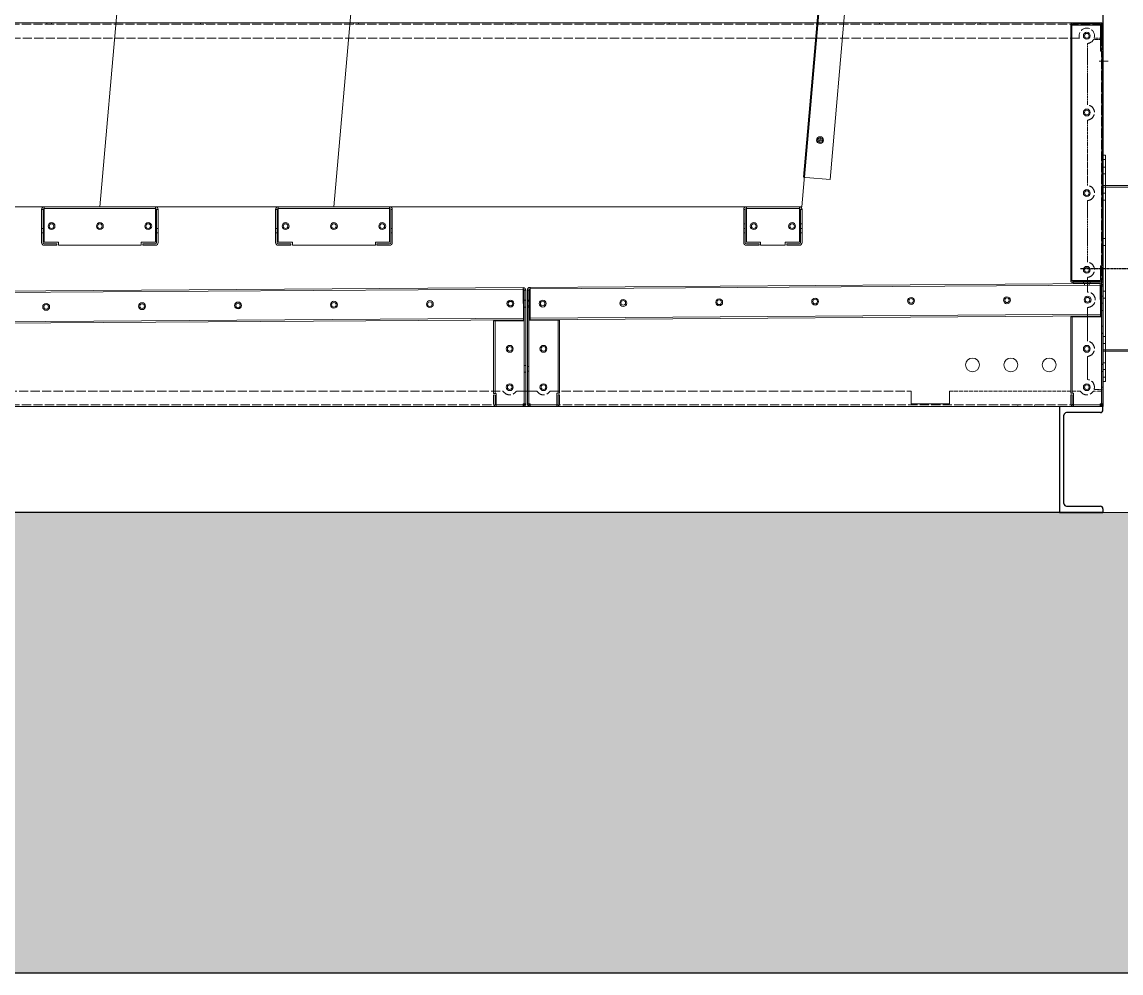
# Model space of a CAD drawing. Header units: millimetres. Extents: x 3026 to 35289, y 2869 to 25683.
# Drawn here: x 18463 to 19895, y 10092 to 11332 of the extents above; entities that cross this region are included whole.
import ezdxf

# ---------------------------------------------------------------- set-up
doc = ezdxf.new("R2010")
doc.units = ezdxf.units.MM
for name, pattern in [('CENTER', [2, 1.25, -0.25, 0.25, -0.25]), ('DASHDOT', [18.5, 12, -3, 0.5, -3]), ('DASHED', [15, 12, -3])]:
    doc.linetypes.add(name, pattern=pattern)
doc.layers.add('center', color=1, linetype='CENTER')
doc.layers.add('냉각탑_찬넬방진', color=1, linetype='Continuous')

# ---------------------------------------------------------------- blocks, each defined once
blk = doc.blocks.new('A$C4226346C')
at = {"color": 7, "lineweight": 15}
for p, q in [((23.3, 330), (23.3, 165)), ((45.3, 330), (23.3, 330)), ((45.3, 330), (45.3, 165)), ((23.3, 321.5), (45.3, 321.5)), ((23.3, 302.1), (45.3, 302.1)), ((23.3, 302.1), (45.3, 302.1)), ((217.1, 312.7), (217.1, 165)), ((220.3, 312.7), (217.1, 312.7)), ((220.3, 312.7), (217.1, 312.7)), ((220.3, 307), (217.1, 307)), ((220.3, 312.7), (220.3, 165)), ((23.3, 298.5), (45.3, 298.5)), ((217.1, 297), (220.3, 297)), ((217.1, 297), (220.3, 297)), ((217.1, 288), (220.3, 288)), ((217.1, 288), (220.3, 288)), ((23.3, 279.1), (45.3, 279.1)), ((23.3, 279.1), (45.3, 279.1)), ((45.3, 274), (23.3, 274)), ((28.3, 273), (28.3, 165)), ((45.3, 273), (28.3, 273)), ((217.1, 273), (45.3, 273)), ((220.3, 273), (217.1, 273)), ((220.3, 273), (217.1, 273)), ((220.3, 165), (220.3, 273)), ((220.3, 271), (28.3, 271)), ((217.1, 262.8), (220.3, 262.8)), ((217.1, 262.8), (220.3, 262.8)), ((23.3, 249), (45.3, 249)), ((23.3, 249), (45.3, 249)), ((217.1, 253.8), (220.3, 253.8)), ((217.1, 253.8), (220.3, 253.8)), ((23.3, 226), (45.3, 226)), ((23.3, 226), (45.3, 226)), ((217.1, 203.7), (220.3, 203.7)), ((217.1, 203.7), (220.3, 203.7)), ((217.1, 194.7), (220.3, 194.7)), ((217.1, 194.7), (220.3, 194.7)), ((23.3, 176.5), (45.3, 176.5)), ((23.3, 176.5), (45.3, 176.5)), ((23.3, 165), (23.3, 0)), ((28.3, 165), (28.3, 57)), ((28.3, 165), (28.3, 59)), ((45.3, 165), (45.3, 0)), ((217.1, 17.3), (217.1, 165)), ((220.3, 17.3), (220.3, 165)), ((220.3, 57), (220.3, 165)), ((220.3, 59), (220.3, 165)), ((23.3, 153.5), (45.3, 153.5)), ((23.3, 153.5), (45.3, 153.5)), ((217.1, 135.3), (220.3, 135.3)), ((217.1, 135.3), (220.3, 135.3)), ((217.1, 126.3), (220.3, 126.3)), ((217.1, 126.3), (220.3, 126.3)), ((23.3, 104), (45.3, 104)), ((23.3, 104), (45.3, 104)), ((23.3, 81), (45.3, 81)), ((23.3, 81), (45.3, 81)), ((217.1, 76.2), (220.3, 76.2)), ((217.1, 76.2), (220.3, 76.2)), ((220.3, 59), (28.3, 59)), ((217.1, 67.2), (220.3, 67.2)), ((217.1, 67.2), (220.3, 67.2)), ((45.3, 56), (23.3, 56)), ((23.3, 50.9), (45.3, 50.9)), ((23.3, 50.9), (45.3, 50.9)), ((45.3, 57), (28.3, 57)), ((217.1, 57), (45.3, 57)), ((220.3, 57), (217.1, 57)), ((220.3, 57), (217.1, 57)), ((23.3, 31.5), (45.3, 31.5)), ((217.1, 42), (220.3, 42)), ((217.1, 42), (220.3, 42)), ((217.1, 33), (220.3, 33)), ((217.1, 33), (220.3, 33)), ((23.3, 27.9), (45.3, 27.9)), ((23.3, 27.9), (45.3, 27.9)), ((220.3, 23), (217.1, 23)), ((220.3, 17.3), (217.1, 17.3)), ((220.3, 17.3), (217.1, 17.3)), ((23.3, 8.5), (45.3, 8.5)), ((45.3, 0), (23.3, 0))]:
    blk.add_line(p, q, dxfattribs=at)
at = {"layer": 'center'}
blk.add_line((249.8, 165), (0, 165), dxfattribs=at)
blk = doc.blocks.new('A$C079E55C6')
at = {"color": 7, "lineweight": 15}
for p, q in [((0, 3.1), (0, 335.9)), ((0, 335.9), (1.6, 335.9)), ((3.1, 335.9), (0, 335.9)), ((1.6, 3.1), (1.6, 335.9)), ((1.6, 335.9), (2, 335.9)), ((2, 335.9), (3.1, 335.9)), ((3.1, 339), (3.1, 337.4)), ((3.1, 339), (38.9, 339)), ((3.1, 339), (3.1, 337.4)), ((3.1, 337.4), (38.9, 337.4)), ((38.9, 335.9), (3.1, 335.9)), ((38.9, 335.9), (3.1, 335.9)), ((18, 337.4), (18, 339)), ((18, 337.4), (18, 339)), ((18, 337.4), (18, 339)), ((18, 337.4), (18, 339)), ((18, 337.4), (18, 339)), ((18, 337.4), (18, 339)), ((18, 337.4), (18, 339)), ((18, 337.4), (18, 339)), ((18, 337.4), (18, 339)), ((18, 337.4), (18, 339)), ((18, 337.4), (18, 339)), ((24, 337.4), (24, 339)), ((24, 337.4), (24, 339)), ((24, 337.4), (24, 339)), ((24, 337.4), (24, 339)), ((24, 337.4), (24, 339)), ((24, 337.4), (24, 339)), ((24, 337.4), (24, 339)), ((24, 337.4), (24, 339)), ((24, 337.4), (24, 339)), ((24, 337.4), (24, 339)), ((24, 337.4), (24, 339)), ((38.9, 335.9), (38.9, 302)), ((38.9, 335.9), (38.9, 302)), ((40.4, 335.9), (40.4, 304)), ((42, 304), (42, 335.9)), ((42, 321), (40.4, 321)), ((42, 321), (40.4, 321)), ((42, 321), (40.4, 321)), ((42, 321), (40.4, 321)), ((42, 321), (40.4, 321)), ((42, 321), (40.4, 321)), ((42, 321), (40.4, 321)), ((42, 321), (40.4, 321)), ((42, 321), (40.4, 321)), ((42, 321), (40.4, 321)), ((42, 321), (40.4, 321)), ((42, 321), (40.4, 321)), ((42, 321), (40.4, 321)), ((42, 321), (40.4, 321)), ((42, 321), (40.4, 321)), ((42, 321), (40.4, 321)), ((38.9, 302), (42, 302)), ((40, 302), (38.9, 302)), ((40.4, 302), (40, 302)), ((42, 315), (40.4, 315)), ((42, 315), (40.4, 315)), ((42, 315), (40.4, 315)), ((42, 315), (40.4, 315)), ((42, 315), (40.4, 315)), ((42, 315), (40.4, 315)), ((42, 315), (40.4, 315)), ((42, 315), (40.4, 315)), ((42, 315), (40.4, 315)), ((42, 315), (40.4, 315)), ((42, 315), (40.4, 315)), ((42, 315), (40.4, 315)), ((42, 315), (40.4, 315)), ((42, 315), (40.4, 315)), ((42, 315), (40.4, 315)), ((42, 315), (40.4, 315)), ((42, 304), (40.4, 304)), ((40.4, 22), (40.4, 302)), ((40.4, 302), (40.4, 22)), ((42, 302), (40.4, 302)), ((42, 22), (42, 302)), ((42, 302), (42, 22)), ((38.9, 3.1), (38.9, 22)), ((40, 22), (38.9, 22)), ((38.9, 3.1), (38.9, 22)), ((38.9, 22), (42, 22)), ((40.4, 22), (40, 22)), ((42, 22), (40.4, 22)), ((40.4, 3.1), (40.4, 20)), ((42, 20), (40.4, 20)), ((42, 3.1), (42, 20)), ((0, 3.1), (3.1, 3.1)), ((0, 3.1), (1.6, 3.1)), ((1.6, 3.1), (2, 3.1)), ((2, 3.1), (3.1, 3.1)), ((38.9, 3.1), (3.1, 3.1)), ((3.1, 3.1), (38.9, 3.1)), ((3.1, 0), (3.1, 1.6)), ((3.1, 1.6), (38.9, 1.6)), ((3.1, 0), (3.1, 1.6)), ((38.9, 0), (3.1, 0)), ((16.5, 1.6), (16.5, 0)), ((16.5, 1.6), (16.5, 0)), ((16.5, 1.6), (16.5, 0)), ((16.5, 1.6), (16.5, 0)), ((16.5, 1.6), (16.5, 0)), ((16.5, 1.6), (16.5, 0)), ((16.5, 1.6), (16.5, 0)), ((16.5, 1.6), (16.5, 0)), ((16.5, 1.6), (16.5, 0)), ((16.5, 1.6), (16.5, 0)), ((16.5, 1.6), (16.5, 0)), ((16.5, 1.6), (16.5, 0)), ((16.5, 1.6), (16.5, 0)), ((16.5, 1.6), (16.5, 0)), ((16.5, 1.6), (16.5, 0)), ((16.5, 1.6), (16.5, 0)), ((16.5, 1.6), (16.5, 0)), ((16.5, 1.6), (16.5, 0)), ((16.5, 1.6), (16.5, 0)), ((16.5, 1.6), (16.5, 0)), ((16.5, 1.6), (16.5, 0)), ((16.5, 1.6), (16.5, 0)), ((16.5, 1.6), (16.5, 0)), ((16.5, 1.6), (16.5, 0)), ((16.5, 1.6), (16.5, 0)), ((16.5, 1.6), (16.5, 0)), ((25.5, 1.6), (25.5, 0)), ((25.5, 1.6), (25.5, 0)), ((25.5, 1.6), (25.5, 0)), ((25.5, 1.6), (25.5, 0)), ((25.5, 1.6), (25.5, 0)), ((25.5, 1.6), (25.5, 0)), ((25.5, 1.6), (25.5, 0)), ((25.5, 1.6), (25.5, 0)), ((25.5, 1.6), (25.5, 0)), ((25.5, 1.6), (25.5, 0)), ((25.5, 1.6), (25.5, 0)), ((25.5, 1.6), (25.5, 0)), ((25.5, 1.6), (25.5, 0)), ((25.5, 1.6), (25.5, 0)), ((25.5, 1.6), (25.5, 0)), ((25.5, 1.6), (25.5, 0)), ((25.5, 1.6), (25.5, 0)), ((25.5, 1.6), (25.5, 0)), ((25.5, 1.6), (25.5, 0)), ((25.5, 1.6), (25.5, 0)), ((25.5, 1.6), (25.5, 0)), ((25.5, 1.6), (25.5, 0)), ((25.5, 1.6), (25.5, 0)), ((25.5, 1.6), (25.5, 0)), ((25.5, 1.6), (25.5, 0)), ((25.5, 1.6), (25.5, 0)), ((42, 13), (40.4, 13)), ((42, 13), (40.4, 13)), ((42, 13), (40.4, 13)), ((42, 13), (40.4, 13)), ((42, 13), (40.4, 13)), ((42, 13), (40.4, 13)), ((42, 13), (40.4, 13)), ((42, 13), (40.4, 13)), ((42, 13), (40.4, 13)), ((42, 13), (40.4, 13)), ((42, 13), (40.4, 13)), ((42, 13), (40.4, 13)), ((42, 13), (40.4, 13)), ((42, 13), (40.4, 13)), ((42, 13), (40.4, 13)), ((42, 13), (40.4, 13)), ((42, 13), (40.4, 13)), ((42, 7), (40.4, 7)), ((42, 7), (40.4, 7)), ((42, 7), (40.4, 7)), ((42, 7), (40.4, 7)), ((42, 7), (40.4, 7)), ((42, 7), (40.4, 7)), ((42, 7), (40.4, 7)), ((42, 7), (40.4, 7)), ((42, 7), (40.4, 7)), ((42, 7), (40.4, 7)), ((42, 7), (40.4, 7)), ((42, 7), (40.4, 7)), ((42, 7), (40.4, 7)), ((42, 7), (40.4, 7)), ((42, 7), (40.4, 7)), ((42, 7), (40.4, 7)), ((42, 7), (40.4, 7))]:
    blk.add_line(p, q, dxfattribs=at)
for centre in [(21, 322), (21, 222), (21, 117), (21, 17)]:
    blk.add_circle(centre, 3, dxfattribs=at)
for centre, radius, start, end in [((3.1, 335.9), 3.1, 90, 180), ((3.1, 335.9), 1.5, 90, 180), ((38.9, 335.9), 3.1, 360, 90), ((38.9, 335.9), 1.5, 360, 90), ((3.1, 3.1), 3.1, 180, 270), ((3.1, 3.1), 1.5, 180, 270), ((38.9, 3.1), 3.1, 270, 360), ((38.9, 3.1), 1.5, 270, 360)]:
    blk.add_arc(centre, radius, start, end, dxfattribs=at)
blk = doc.blocks.new('A$C769B2891')
at = {"color": 7, "lineweight": 15}
for p, q in [((0, 8.5), (1, 151.5)), ((1, 151.5), (3, 151.5)), ((3, 151.5), (1, 151.5)), ((1, 151.5), (3, 151.5)), ((2, 8.5), (3, 151.5)), ((3, 151.5), (2.7, 112.5)), ((2.7, 112.5), (3, 151.5)), ((3.4, 151.5), (3, 151.5)), ((3, 151.5), (3.8, 151.5)), ((3.8, 151.5), (3.4, 151.5)), ((3.8, 151.5), (3.6, 112.5)), ((3.6, 112.5), (3.8, 151.5)), ((4.5, 155), (4.5, 153)), ((747.5, 155), (4.5, 155)), ((4.5, 155), (4.5, 153)), ((4.5, 151.5), (4.5, 155)), ((4.5, 153), (4.5, 152.5)), ((747.5, 153), (4.5, 153)), ((4.5, 152.5), (4.5, 151.5)), ((4.5, 116.5), (4.5, 151.5)), ((4.5, 151.5), (4.5, 116.5)), ((747.5, 153), (747.5, 155)), ((747.5, 155), (747.5, 153)), ((747.5, 155), (747.5, 153)), ((747.5, 151.5), (747.5, 153)), ((747.5, 153), (747.5, 152.5)), ((747.5, 152.5), (747.5, 151.5)), ((747.5, 116.5), (747.5, 151.5)), ((747.5, 151.5), (747.5, 116.5)), ((748.1, 151.5), (747.8, 111.6)), ((748.1, 151.5), (747.8, 111.6)), ((749, 151.5), (748, 3.5)), ((749, 151.5), (748.1, 151.5)), ((748.5, 151.5), (748.1, 151.5)), ((749, 151.5), (748.5, 151.5)), ((749, 151.5), (748.7, 111.6)), ((749, 151.5), (748.7, 111.6)), ((751, 151.5), (749, 151.5)), ((751, 151.5), (749, 151.5)), ((749, 151.5), (751, 151.5)), ((751, 151.5), (750, 3.5)), ((0.8, 129.5), (2.8, 129.5)), ((0.8, 129.5), (2.8, 129.5)), ((0.9, 138.5), (2.9, 138.5)), ((0.9, 138.5), (2.9, 138.5)), ((750.8, 129.6), (748.8, 129.6)), ((750.8, 129.6), (748.8, 129.6)), ((750.8, 129.6), (748.8, 129.6)), ((750.8, 129.6), (748.8, 129.6)), ((750.8, 129.6), (748.8, 129.6)), ((750.8, 129.6), (748.8, 129.6)), ((750.8, 129.6), (748.8, 129.6)), ((750.8, 129.6), (748.8, 129.6)), ((750.8, 129.6), (748.8, 129.6)), ((750.8, 129.6), (748.8, 129.6)), ((750.8, 129.6), (748.8, 129.6)), ((750.8, 129.6), (748.8, 129.6)), ((750.8, 129.6), (748.8, 129.6)), ((750.8, 129.6), (748.8, 129.6)), ((750.8, 129.6), (748.8, 129.6)), ((750.8, 129.6), (748.8, 129.6)), ((750.9, 138.6), (748.9, 138.6)), ((750.9, 138.6), (748.9, 138.6)), ((750.9, 138.6), (748.9, 138.6)), ((750.9, 138.6), (748.9, 138.6)), ((750.9, 138.6), (748.9, 138.6)), ((750.9, 138.6), (748.9, 138.6)), ((750.9, 138.6), (748.9, 138.6)), ((750.9, 138.6), (748.9, 138.6)), ((750.9, 138.6), (748.9, 138.6)), ((750.9, 138.6), (748.9, 138.6)), ((750.9, 138.6), (748.9, 138.6)), ((750.9, 138.6), (748.9, 138.6)), ((750.9, 138.6), (748.9, 138.6)), ((750.9, 138.6), (748.9, 138.6)), ((750.9, 138.6), (748.9, 138.6)), ((750.9, 138.6), (748.9, 138.6)), ((4.5, 113), (4.5, 116.5)), ((4.5, 116.5), (4.5, 115.4)), ((4.5, 115.4), (4.5, 115)), ((747.5, 115), (4.5, 115)), ((4.5, 113), (4.5, 115)), ((747.5, 115), (4.5, 115)), ((747.5, 113), (747.5, 116.5)), ((747.5, 115.4), (747.5, 116.5)), ((747.5, 115), (747.5, 115.4)), ((747.5, 113), (747.5, 115)), ((2.7, 112.5), (3.6, 112.5)), ((2.7, 112.5), (4.2, 112.5)), ((3.6, 112.5), (4.2, 112.5)), ((39.2, 112.2), (4.2, 112.5)), ((4.2, 112.5), (39.2, 112.2)), ((747.5, 113), (4.5, 113)), ((747.5, 113), (4.5, 113)), ((40.3, 112.2), (39.2, 112.2)), ((42.7, 112.2), (39.2, 112.2)), ((40.7, 112.2), (40.1, 21.7)), ((40.7, 112.2), (40.1, 21.7)), ((40.7, 112.2), (40.3, 112.2)), ((42.7, 112.2), (40.7, 112.2)), ((42.7, 112.2), (42.1, 21.7)), ((42.7, 112.2), (42.1, 21.7)), ((708.1, 17.3), (708.7, 111.9)), ((708.1, 17.3), (708.7, 111.9)), ((708.7, 111.9), (712.2, 111.9)), ((708.7, 111.9), (710.7, 111.9)), ((710.1, 17.2), (710.7, 111.9)), ((710.1, 17.2), (710.7, 111.9)), ((711.1, 111.9), (710.7, 111.9)), ((712.2, 111.9), (711.1, 111.9)), ((712.2, 111.9), (747.2, 111.6)), ((712.2, 111.9), (747.2, 111.6)), ((747.2, 111.6), (748.7, 111.6)), ((747.2, 111.6), (747.8, 111.6)), ((748.7, 111.6), (747.8, 111.6)), ((0.4, 63.5), (2.4, 63.5)), ((0.4, 63.5), (2.4, 63.5)), ((0.4, 63.5), (2.4, 63.5)), ((0.4, 63.5), (2.4, 63.5)), ((0.4, 63.5), (2.4, 63.5)), ((0.4, 63.5), (2.4, 63.5)), ((0.4, 63.5), (2.4, 63.5)), ((0.4, 63.5), (2.4, 63.5)), ((0.4, 63.5), (2.4, 63.5)), ((0.4, 63.5), (2.4, 63.5)), ((0.4, 63.5), (2.4, 63.5)), ((0.4, 63.5), (2.4, 63.5)), ((0.4, 63.5), (2.4, 63.5)), ((0.4, 63.5), (2.4, 63.5)), ((0.3, 54.5), (2.3, 54.5)), ((0.3, 54.5), (2.3, 54.5)), ((0.3, 54.5), (2.3, 54.5)), ((0.3, 54.5), (2.3, 54.5)), ((0.3, 54.5), (2.3, 54.5)), ((0.3, 54.5), (2.3, 54.5)), ((0.3, 54.5), (2.3, 54.5)), ((0.3, 54.5), (2.3, 54.5)), ((0.3, 54.5), (2.3, 54.5)), ((0.3, 54.5), (2.3, 54.5)), ((0.3, 54.5), (2.3, 54.5)), ((0.3, 54.5), (2.3, 54.5)), ((0.3, 54.5), (2.3, 54.5)), ((0.3, 54.5), (2.3, 54.5)), ((750.3, 53.5), (748.3, 53.5)), ((750.3, 53.5), (748.3, 53.5)), ((750.3, 53.5), (748.3, 53.5)), ((750.3, 53.5), (748.3, 53.5)), ((750.3, 53.5), (748.3, 53.5)), ((750.3, 53.5), (748.3, 53.5)), ((750.3, 53.5), (748.3, 53.5)), ((750.3, 53.5), (748.3, 53.5)), ((750.3, 53.5), (748.3, 53.5)), ((750.3, 53.5), (748.3, 53.5)), ((750.3, 44.5), (748.3, 44.5)), ((750.3, 44.5), (748.3, 44.5)), ((750.3, 44.5), (748.3, 44.5)), ((750.3, 44.5), (748.3, 44.5)), ((750.3, 44.5), (748.3, 44.5)), ((750.3, 44.5), (748.3, 44.5)), ((750.3, 44.5), (748.3, 44.5)), ((750.3, 44.5), (748.3, 44.5)), ((750.3, 44.5), (748.3, 44.5)), ((750.3, 44.5), (748.3, 44.5)), ((38.5, 6.7), (38.6, 21.7)), ((38.6, 21.7), (38.5, 4.7)), ((39.6, 21.7), (38.6, 21.7)), ((38.6, 21.7), (42.1, 21.7)), ((40.1, 21.7), (39.6, 21.7)), ((40.1, 19.7), (40, 8.2)), ((40, 8.2), (40.1, 19.7)), ((42.1, 21.7), (40.1, 21.7)), ((42.1, 19.7), (40.1, 19.7)), ((42.1, 19.7), (40.1, 19.7)), ((42.1, 19.7), (42, 8.2)), ((42.1, 19.7), (42, 8.2)), ((708, 3.8), (708.1, 15.3)), ((708, 3.8), (708.1, 15.3)), ((711.6, 17.2), (708.1, 17.3)), ((708.1, 17.3), (710.1, 17.2)), ((708.1, 15.3), (710.1, 15.2)), ((708.1, 15.3), (710.1, 15.2)), ((710, 3.7), (710.1, 15.2)), ((710, 3.7), (710.1, 15.2)), ((710.1, 17.2), (710.5, 17.2)), ((710.5, 17.2), (711.6, 17.2)), ((711.5, 0.2), (711.6, 17.2)), ((711.5, 0.2), (711.6, 17.2)), ((0, 8.5), (2, 8.5)), ((0, 8.5), (3.5, 8.5)), ((2.4, 8.5), (2, 8.5)), ((2, 5.3), (2.8, 7.1)), ((3.5, 8.5), (2.4, 8.5)), ((3.5, 5), (3.5, 8.5)), ((3.5, 5), (3.5, 8.5)), ((3.5, 7), (38.5, 6.7)), ((3.5, 5), (38.5, 4.7)), ((38.5, 4.7), (3.5, 5)), ((38.5, 4.7), (3.5, 5)), ((38.5, 4.7), (38.5, 6.7)), ((746.5, 2), (711.5, 2.2)), ((711.5, 0.2), (746.5, 0)), ((711.5, 0.2), (746.5, 0)), ((746.5, 0), (711.5, 0.2)), ((750, 3.5), (746.5, 3.5)), ((746.5, 3.5), (747.5, 3.5)), ((746.5, 3.5), (746.5, 0)), ((746.5, 3.5), (746.5, 2)), ((746.5, 2), (746.5, 0)), ((748, 0.3), (747.1, 2.1)), ((747.5, 3.5), (748, 3.5)), ((750, 3.5), (748, 3.5))]:
    blk.add_line(p, q, dxfattribs=at)
for centre in [(20.8, 134), (125.8, 134), (250.8, 134), (375.8, 134), (500.8, 134.1), (625.8, 134.1), (730.8, 134.1), (21.5, 80), (729.5, 75.3), (21.1, 30), (729.1, 25.3)]:
    blk.add_circle(centre, 3, dxfattribs=at)
for centre, radius, start, end in [((4.5, 151.5), 3.5, 90, 179.618), ((4.5, 151.5), 1.5, 90, 179.618), ((747.5, 151.5), 3.5, 359.618, 90), ((747.5, 151.5), 1.5, 359.618, 90), ((3.5, 8.5), 3.5, 179.618, 269.618), ((3.5, 8.5), 1.5, 179.618, 269.618), ((38.5, 8.2), 3.5, 269.618, 359.618), ((38.5, 8.2), 1.5, 269.618, 359.618), ((711.5, 3.7), 3.5, 179.618, 269.618), ((711.5, 3.7), 1.5, 179.618, 269.618), ((746.5, 3.5), 3.5, 269.618, 359.618), ((746.5, 3.5), 1.5, 269.618, 359.618)]:
    blk.add_arc(centre, radius, start, end, dxfattribs=at)
blk = doc.blocks.new('A$C42EA2B24')
at = {"color": 7, "lineweight": 15}
for p, q in [((3.5, 155), (746.5, 160)), ((3.5, 153), (746.5, 158)), ((726, 159.8), (726, 157.8)), ((726, 159.8), (726, 157.8)), ((726, 159.8), (726, 157.8)), ((726, 159.8), (726, 157.8)), ((726, 159.8), (726, 157.8)), ((726, 159.8), (726, 157.8)), ((726, 159.8), (726, 157.8)), ((726, 159.8), (726, 157.8)), ((726, 159.8), (726, 157.8)), ((726, 159.8), (726, 157.8)), ((726, 159.8), (726, 157.8)), ((726, 159.8), (726, 157.8)), ((726, 159.8), (726, 157.8)), ((726, 159.8), (726, 157.8)), ((726, 159.8), (726, 157.8)), ((726, 159.8), (726, 157.8)), ((726, 159.8), (726, 157.8)), ((726, 159.8), (726, 157.8)), ((726, 159.8), (726, 157.8)), ((726, 159.8), (726, 157.8)), ((726, 159.8), (726, 157.8)), ((726, 159.8), (726, 157.8)), ((726, 159.8), (726, 157.8)), ((726, 159.8), (726, 157.8)), ((726, 159.8), (726, 157.8)), ((726, 159.8), (726, 157.8)), ((732, 159.9), (732, 157.9)), ((732, 159.9), (732, 157.9)), ((732, 159.9), (732, 157.9)), ((732, 159.9), (732, 157.9)), ((732, 159.9), (732, 157.9)), ((732, 159.9), (732, 157.9)), ((732, 159.9), (732, 157.9)), ((732, 159.9), (732, 157.9)), ((732, 159.9), (732, 157.9)), ((732, 159.9), (732, 157.9)), ((732, 159.9), (732, 157.9)), ((732, 159.9), (732, 157.9)), ((732, 159.9), (732, 157.9)), ((732, 159.9), (732, 157.9)), ((732, 159.9), (732, 157.9)), ((732, 159.9), (732, 157.9)), ((732, 159.9), (732, 157.9)), ((732, 159.9), (732, 157.9)), ((732, 159.9), (732, 157.9)), ((732, 159.9), (732, 157.9)), ((732, 159.9), (732, 157.9)), ((732, 159.9), (732, 157.9)), ((732, 159.9), (732, 157.9)), ((732, 159.9), (732, 157.9)), ((732, 159.9), (732, 157.9)), ((732, 159.9), (732, 157.9)), ((746.5, 160), (746.5, 158)), ((746.5, 160), (746.5, 158)), ((746.5, 158), (746.5, 160)), ((746.5, 158), (746.5, 157.5)), ((746.5, 156.5), (746.5, 158)), ((746.5, 157.5), (746.5, 156.5)), ((0, 151.5), (2, 151.5)), ((0, 151.5), (2, 151.5)), ((0, 3.5), (0, 151.5)), ((2, 151.5), (0, 151.5)), ((2, 3.5), (2, 151.5)), ((2, 151.5), (2.4, 151.5)), ((2, 112.5), (2, 151.5)), ((2, 151.5), (2, 112.5)), ((2, 151.5), (2.9, 151.5)), ((2.4, 151.5), (2.9, 151.5)), ((2.9, 151.5), (2.9, 112.5)), ((2.9, 112.5), (2.9, 151.5)), ((3.5, 151.5), (3.5, 155)), ((3.5, 155), (3.5, 153)), ((3.5, 155), (3.5, 153)), ((3.5, 152.6), (3.5, 153)), ((3.5, 151.5), (3.5, 152.6)), ((3.7, 116.5), (3.5, 151.5)), ((3.5, 151.5), (3.7, 116.5)), ((746.5, 156.5), (746.7, 121.5)), ((746.7, 121.5), (746.5, 156.5)), ((747.1, 116.6), (747.1, 156.5)), ((747.1, 156.5), (747.6, 156.5)), ((748, 156.5), (747.1, 156.5)), ((747.1, 156.5), (747.1, 116.6)), ((747.6, 156.5), (748, 156.5)), ((748, 116.6), (748, 156.5)), ((750, 156.5), (748, 156.5)), ((748, 156.5), (750, 156.5)), ((748, 156.5), (748, 116.6)), ((748, 156.5), (748, 3.5)), ((750, 156.5), (748, 156.5)), ((750, 143.6), (748, 143.6)), ((750, 143.6), (748, 143.6)), ((750, 156.5), (750, 3.5)), ((0, 138.5), (2, 138.5)), ((0, 138.5), (2, 138.5)), ((0, 137), (2, 137)), ((0, 137), (2, 137)), ((0, 137), (2, 137)), ((0, 137), (2, 137)), ((0, 137), (2, 137)), ((0, 137), (2, 137)), ((0, 137), (2, 137)), ((0, 137), (2, 137)), ((0, 137), (2, 137)), ((0, 137), (2, 137)), ((0, 137), (2, 137)), ((0, 137), (2, 137)), ((0, 137), (2, 137)), ((0, 137), (2, 137)), ((0, 131), (2, 131)), ((0, 131), (2, 131)), ((0, 131), (2, 131)), ((0, 131), (2, 131)), ((0, 131), (2, 131)), ((0, 131), (2, 131)), ((0, 131), (2, 131)), ((0, 131), (2, 131)), ((0, 131), (2, 131)), ((0, 131), (2, 131)), ((0, 131), (2, 131)), ((0, 131), (2, 131)), ((0, 131), (2, 131)), ((0, 131), (2, 131)), ((0, 129.5), (2, 129.5)), ((0, 129.5), (2, 129.5)), ((750, 134.6), (748, 134.6)), ((750, 134.6), (748, 134.6)), ((746.7, 120), (3.7, 115)), ((746.7, 120), (3.7, 115)), ((3.8, 113), (3.7, 116.5)), ((3.7, 115.5), (3.7, 116.5)), ((3.7, 115), (3.7, 115.5)), ((3.8, 113), (3.7, 115)), ((746.8, 118), (3.8, 113)), ((746.8, 118), (3.8, 113)), ((708, 17), (708, 116.6)), ((708, 116.6), (710, 116.6)), ((708, 116.6), (711.5, 116.6)), ((708, 17), (708, 116.6)), ((710, 17), (710, 116.6)), ((710.4, 116.6), (710, 116.6)), ((710, 17), (710, 116.6)), ((711.5, 116.6), (710.4, 116.6)), ((746.5, 116.6), (711.5, 116.6)), ((711.5, 116.6), (746.5, 116.6)), ((746.5, 116.6), (747.1, 116.6)), ((746.5, 116.6), (748, 116.6)), ((746.7, 121.5), (746.7, 120.4)), ((746.8, 118), (746.7, 121.5)), ((746.7, 120.4), (746.7, 120)), ((746.8, 118), (746.7, 120)), ((748, 116.6), (747.1, 116.6)), ((750, 125), (748, 125)), ((750, 125), (748, 125)), ((2, 112.5), (3.5, 112.5)), ((2, 112.5), (2.9, 112.5)), ((3.5, 112.5), (2.9, 112.5)), ((38.5, 112.5), (3.5, 112.5)), ((3.5, 112.5), (38.5, 112.5)), ((42, 112.5), (38.5, 112.5)), ((39.6, 112.5), (38.5, 112.5)), ((40, 112.5), (39.6, 112.5)), ((40, 112.5), (40, 17)), ((42, 112.5), (40, 112.5)), ((40, 17), (40, 112.5)), ((42, 112.5), (42, 17)), ((42, 112.5), (42, 17)), ((750, 95), (748, 95)), ((750, 95), (748, 95)), ((0, 52), (2, 52)), ((0, 52), (2, 52)), ((0, 52), (2, 52)), ((0, 52), (2, 52)), ((0, 52), (2, 52)), ((0, 52), (2, 52)), ((0, 52), (2, 52)), ((0, 52), (2, 52)), ((0, 52), (2, 52)), ((0, 52), (2, 52)), ((0, 46), (2, 46)), ((0, 46), (2, 46)), ((0, 46), (2, 46)), ((0, 46), (2, 46)), ((0, 46), (2, 46)), ((0, 46), (2, 46)), ((0, 46), (2, 46)), ((0, 46), (2, 46)), ((0, 46), (2, 46)), ((0, 46), (2, 46)), ((750, 55), (748, 55)), ((750, 55), (748, 55)), ((38.5, 17), (38.5, 0)), ((38.5, 17), (38.5, 2)), ((38.5, 17), (42, 17)), ((39.6, 17), (38.5, 17)), ((40, 17), (39.6, 17)), ((42, 17), (40, 17)), ((42, 15), (40, 15)), ((40, 15), (40, 3.5)), ((42, 15), (40, 15)), ((40, 15), (40, 3.5)), ((42, 15), (42, 3.5)), ((42, 15), (42, 3.5)), ((708, 17), (710, 17)), ((711.5, 17), (708, 17)), ((708, 3.5), (708, 15)), ((708, 3.5), (708, 15)), ((708, 15), (710, 15)), ((708, 15), (710, 15)), ((710, 17), (710.4, 17)), ((710, 3.5), (710, 15)), ((710, 3.5), (710, 15)), ((710.4, 17), (711.5, 17)), ((711.5, 0), (711.5, 17)), ((711.5, 0), (711.5, 17)), ((750, 25), (748, 25)), ((750, 25), (748, 25)), ((0, 3.5), (3.5, 3.5)), ((0, 3.5), (2, 3.5)), ((2.4, 3.5), (2, 3.5)), ((2, 0.4), (2.9, 2.2)), ((3.5, 3.5), (2.4, 3.5)), ((3.5, 0), (3.5, 3.5)), ((3.5, 0), (3.5, 3.5)), ((3.5, 2), (38.5, 2)), ((38.5, 0), (3.5, 0)), ((38.5, 0), (3.5, 0)), ((38.5, 0), (3.5, 0)), ((38.5, 2), (38.5, 0)), ((746.5, 2), (711.5, 2)), ((746.5, 0), (711.5, 0)), ((711.5, 0), (746.5, 0)), ((711.5, 0), (746.5, 0)), ((746.5, 3.5), (746.5, 2)), ((746.5, 3.5), (747.6, 3.5)), ((750, 3.5), (746.5, 3.5)), ((746.5, 3.5), (746.5, 0)), ((746.5, 2), (746.5, 0)), ((748, 0.3), (747.1, 2.1)), ((747.6, 3.5), (748, 3.5)), ((750, 3.5), (748, 3.5))]:
    blk.add_line(p, q, dxfattribs=at)
for centre in [(20, 134.1), (125, 134.9), (250, 135.7), (375, 136.6), (500, 137.4), (625, 138.3), (730, 139), (21, 75), (729, 75), (21, 25), (729, 25)]:
    blk.add_circle(centre, 3, dxfattribs=at)
for centre, radius, start, end in [((746.5, 156.5), 3.5, 359.9981, 90.3801), ((746.5, 156.5), 1.5, 359.9981, 90.3801), ((3.5, 151.5), 3.5, 90.3801, 179.9981), ((3.5, 151.5), 1.5, 90.3801, 179.9981), ((3.5, 3.5), 3.5, 179.9981, 269.9981), ((3.5, 3.5), 1.5, 179.9981, 269.9981), ((38.5, 3.5), 3.5, 269.9981, 359.9981), ((38.5, 3.5), 1.5, 269.9981, 359.9981), ((711.5, 3.5), 3.5, 179.9981, 269.9981), ((711.5, 3.5), 1.5, 179.9981, 269.9981), ((746.5, 3.5), 3.5, 269.9981, 359.9981), ((746.5, 3.5), 1.5, 269.9981, 359.9981)]:
    blk.add_arc(centre, radius, start, end, dxfattribs=at)
blk = doc.blocks.new('A$C34277AC1')
at = {"color": 7, "lineweight": 15}
for p, q in [((2, 46.5), (0, 46.5)), ((0, 3.5), (0, 46.5)), ((2, 46.5), (0, 46.5)), ((2, 46.5), (2, 3.5)), ((148.5, 50), (3.5, 50)), ((3.5, 46.5), (3.5, 50)), ((3.5, 48), (3.5, 50)), ((148.5, 48), (3.5, 48)), ((3.5, 47.6), (3.5, 48)), ((3.5, 46.5), (3.5, 47.6)), ((3.5, 4), (3.5, 46.5)), ((3.5, 46.5), (3.5, 4)), ((148.5, 48), (148.5, 50)), ((148.5, 46.5), (148.5, 50)), ((148.5, 48), (148.5, 47.6)), ((148.5, 47.6), (148.5, 46.5)), ((148.5, 4), (148.5, 46.5)), ((148.5, 46.5), (148.5, 4)), ((150, 46.5), (150, 3.5)), ((150, 46.5), (152, 46.5)), ((150, 46.5), (152, 46.5)), ((152, 3.5), (152, 46.5)), ((2, 22), (0, 22)), ((2, 22), (0, 22)), ((2, 16), (0, 16)), ((2, 16), (0, 16)), ((150, 22), (152, 22)), ((150, 22), (152, 22)), ((150, 16), (152, 16)), ((150, 16), (152, 16)), ((3.5, 4), (22, 4)), ((3.5, 4), (22, 4)), ((20, 2), (3.5, 2)), ((20, 0), (3.5, 0)), ((20, 2), (20, 0)), ((22, 0), (22, 4)), ((22, 0), (22, 4)), ((130, 0), (22, 0)), ((130, 0), (22, 0)), ((130, 0), (130, 4)), ((148.5, 4), (130, 4)), ((130, 0), (130, 4)), ((148.5, 4), (130, 4)), ((132, 2), (132, 0)), ((148.5, 2), (132, 2)), ((148.5, 0), (132, 0))]:
    blk.add_line(p, q, dxfattribs=at)
for centre in [(13, 25), (76, 25), (139, 25)]:
    blk.add_circle(centre, 3, dxfattribs=at)
for centre, radius, start, end in [((3.5, 46.5), 3.5, 90, 180), ((3.5, 46.5), 1.5, 90, 180), ((148.5, 46.5), 3.5, 360, 90), ((148.5, 46.5), 1.5, 360, 90), ((3.5, 3.5), 3.5, 180, 270), ((3.5, 3.5), 1.5, 180, 270), ((148.5, 3.5), 3.5, 270, 360), ((148.5, 3.5), 1.5, 270, 360)]:
    blk.add_arc(centre, radius, start, end, dxfattribs=at)
blk = doc.blocks.new('A$C76EF066E')
at = {"color": 7, "lineweight": 15}
for p, q in [((2, 46.5), (0, 46.5)), ((0, 3.5), (0, 46.5)), ((2, 46.5), (0, 46.5)), ((2, 46.5), (2, 3.5)), ((72.5, 50), (3.5, 50)), ((3.5, 46.5), (3.5, 50)), ((3.5, 48), (3.5, 50)), ((72.5, 48), (3.5, 48)), ((3.5, 47.6), (3.5, 48)), ((3.5, 46.5), (3.5, 47.6)), ((3.5, 46.5), (3.5, 4)), ((3.5, 4), (3.5, 46.5)), ((72.5, 48), (72.5, 50)), ((72.5, 46.5), (72.5, 50)), ((72.5, 48), (72.5, 47.6)), ((72.5, 47.6), (72.5, 46.5)), ((72.5, 46.5), (72.5, 4)), ((72.5, 4), (72.5, 46.5)), ((74, 46.5), (74, 3.5)), ((74, 46.5), (76, 46.5)), ((74, 46.5), (76, 46.5)), ((76, 3.5), (76, 46.5)), ((2, 28), (0, 28)), ((2, 28), (0, 28)), ((2, 28), (0, 28)), ((2, 28), (0, 28)), ((2, 28), (0, 28)), ((2, 22), (0, 22)), ((2, 22), (0, 22)), ((2, 22), (0, 22)), ((2, 22), (0, 22)), ((2, 22), (0, 22)), ((2, 22), (0, 22)), ((2, 22), (0, 22)), ((2, 16), (0, 16)), ((2, 16), (0, 16)), ((74, 28), (76, 28)), ((74, 28), (76, 28)), ((74, 28), (76, 28)), ((74, 28), (76, 28)), ((74, 28), (76, 28)), ((74, 22), (76, 22)), ((74, 22), (76, 22)), ((74, 22), (76, 22)), ((74, 22), (76, 22)), ((74, 22), (76, 22)), ((74, 22), (76, 22)), ((74, 22), (76, 22)), ((74, 16), (76, 16)), ((74, 16), (76, 16)), ((3.5, 4), (22, 4)), ((3.5, 4), (22, 4)), ((20, 2), (3.5, 2)), ((20, 0), (3.5, 0)), ((20, 2), (20, 0)), ((22, 0), (22, 4)), ((22, 0), (22, 4)), ((54, 0), (22, 0)), ((54, 0), (22, 0)), ((54, 0), (54, 4)), ((72.5, 4), (54, 4)), ((72.5, 4), (54, 4)), ((54, 0), (54, 4)), ((56, 2), (56, 0)), ((72.5, 2), (56, 2)), ((72.5, 0), (56, 0))]:
    blk.add_line(p, q, dxfattribs=at)
for centre in [(13, 25), (63, 25)]:
    blk.add_circle(centre, 3, dxfattribs=at)
for centre, radius, start, end in [((3.5, 46.5), 3.5, 90, 180), ((3.5, 46.5), 1.5, 90, 180), ((72.5, 46.5), 3.5, 360, 90), ((72.5, 46.5), 1.5, 360, 90), ((3.5, 3.5), 3.5, 180, 270), ((3.5, 3.5), 1.5, 180, 270), ((72.5, 3.5), 1.5, 270, 360), ((72.5, 3.5), 3.5, 270, 360)]:
    blk.add_arc(centre, radius, start, end, dxfattribs=at)
blk = doc.blocks.new('A$C7B6532BF')
at = {"color": 5, "lineweight": 5}
for p, q in [((239.1, 2732.8), (0, 0)), ((609.6, 0), (848.7, 2732.8)), ((0, 0), (609.6, 0))]:
    blk.add_line(p, q, dxfattribs=at)
blk = doc.blocks.new('A$C493D0A01')
at = {"color": 5, "lineweight": 5}
blk.add_line((609.6, 0), (914.4, 0), dxfattribs=at)
at = {"lineweight": 5}
for p in [(0, 0), (914.4, 0)]:
    blk.add_blockref('A$C7B6532BF', p, dxfattribs=at)
blk = doc.blocks.new('A$C7AF137E1')
at = {"color": 7, "lineweight": 13, "ltscale": 0.004}
blk.add_line((0, 35), (0, 33.4), dxfattribs=at)
at = {"color": 7, "lineweight": 13}
for p, q in [((2700, 35), (0, 35)), ((2700, 33.4), (0, 33.4)), ((2700, 0), (0, 0))]:
    blk.add_line(p, q, dxfattribs=at)
at = {"color": 7, "lineweight": 13, "ltscale": 0.00375}
blk.add_line((0, 31.9), (0, 33.4), dxfattribs=at)
at = {"color": 7, "lineweight": 13, "ltscale": 0.07975}
blk.add_line((0, 0), (0, 31.9), dxfattribs=at)
at = {"color": 7, "linetype": 'DASHDOT', "lineweight": 13, "ltscale": 0.0195}
for p, q in [((53.9, 17.5), (46.1, 17.5)), ((50, 21.4), (50, 13.6))]:
    blk.add_line(p, q, dxfattribs=at)
at = {"color": 7, "lineweight": 13}
blk.add_circle((50, 17.5), 3, dxfattribs=at)
blk = doc.blocks.new('A$C04956384')
at = {"color": 7, "lineweight": 13, "ltscale": 0.00249}
for p, q in [((1, 498), (0, 498)), ((2499, 498), (2500, 498)), ((1, 2), (0, 2)), ((2499, 2), (2500, 2))]:
    blk.add_line(p, q, dxfattribs=at)
at = {"color": 7, "lineweight": 13, "ltscale": 0.00225}
for p, q in [((0, 497.1), (0, 498)), ((2500, 497.1), (2500, 498)), ((0, 2.9), (0, 2)), ((2500, 2.9), (2500, 2))]:
    blk.add_line(p, q, dxfattribs=at)
at = {"color": 7, "linetype": 'DASHED', "lineweight": 13, "ltscale": 0.005}
for p, q in [((0, 497.1), (2, 497.1)), ((37, 498), (37, 500)), ((43, 498), (43, 500)), ((237, 498), (237, 500)), ((243, 498), (243, 500)), ((437, 498), (437, 500)), ((443, 498), (443, 500)), ((642, 498), (642, 500)), ((648, 498), (648, 500)), ((842, 498), (842, 500)), ((848, 498), (848, 500)), ((1042, 498), (1042, 500)), ((1048, 498), (1048, 500)), ((1124, 498), (1124, 500)), ((1130, 498), (1130, 500)), ((1324, 498), (1324, 500)), ((1330, 498), (1330, 500)), ((1524, 498), (1524, 500)), ((1530, 498), (1530, 500)), ((1729, 498), (1729, 500)), ((1735, 498), (1735, 500)), ((1929, 498), (1929, 500)), ((1935, 498), (1935, 500)), ((2129, 498), (2129, 500)), ((2135, 498), (2135, 500)), ((2209, 498), (2209, 500)), ((2215, 498), (2215, 500)), ((2334, 498), (2334, 500)), ((2340, 498), (2340, 500)), ((2459, 498), (2459, 500)), ((2465, 498), (2465, 500)), ((2500, 497.1), (2498, 497.1)), ((0, 478), (2, 478)), ((2500, 478), (2498, 478)), ((0, 454.5), (2, 454.5)), ((0, 445.5), (2, 445.5)), ((2498, 454.5), (2500, 454.5)), ((2498, 445.5), (2500, 445.5)), ((0, 254.5), (2, 254.5)), ((0, 245.5), (2, 245.5)), ((2498, 254.5), (2500, 254.5)), ((2498, 245.5), (2500, 245.5)), ((0, 104.5), (2, 104.5)), ((2498, 104.5), (2500, 104.5)), ((0, 95.5), (2, 95.5)), ((2498, 95.5), (2500, 95.5)), ((0, 54.5), (2, 54.5)), ((0, 45.5), (2, 45.5)), ((2498, 54.5), (2500, 54.5)), ((2498, 45.5), (2500, 45.5)), ((0, 22), (2, 22)), ((2500, 22), (2498, 22)), ((0, 2.9), (2, 2.9)), ((89, 0), (89, 2)), ((111, 0), (111, 2)), ((2389, 0), (2389, 2)), ((2411, 0), (2411, 2)), ((2500, 2.9), (2498, 2.9))]:
    blk.add_line(p, q, dxfattribs=at)
at = {"color": 7, "lineweight": 13}
for p, q in [((0, 2.9), (0, 497.1)), ((2498.3, 500), (1.7, 500)), ((2500, 497.1), (2500, 2.9)), ((485, 355), (235, 355)), ((235, 355), (235, 105)), ((485, 355), (485, 105)), ((485, 105), (235, 105)), ((2498.3, 0), (1.7, 0))]:
    blk.add_line(p, q, dxfattribs=at)
at = {"color": 7, "lineweight": 13, "ltscale": 0.00176}
for p, q in [((1, 498), (1.7, 498)), ((2499, 498), (2498.3, 498)), ((1, 2), (1.7, 2)), ((2499, 2), (2498.3, 2))]:
    blk.add_line(p, q, dxfattribs=at)
at = {"color": 7, "lineweight": 13, "ltscale": 0.003378}
for p, q in [((1.7, 498.6), (1.7, 500)), ((2498.3, 498.6), (2498.3, 500)), ((1.7, 1.4), (1.7, 0)), ((2498.3, 1.4), (2498.3, 0))]:
    blk.add_line(p, q, dxfattribs=at)
at = {"color": 7, "lineweight": 13, "ltscale": 0.003013}
for p, q in [((1.7, 498.6), (1.7, 497.4)), ((2498.3, 498.6), (2498.3, 497.4)), ((1.7, 1.4), (1.7, 2.6)), ((2498.3, 1.4), (2498.3, 2.6))]:
    blk.add_line(p, q, dxfattribs=at)
at = {"color": 7, "linetype": 'DASHED', "lineweight": 13}
for p, q in [((2498.3, 498), (1.7, 498)), ((2, 2.9), (2, 497.1)), ((2498, 497.1), (2498, 2.9)), ((505.1, 480), (1.7, 480)), ((2469.5, 480), (534.9, 480)), ((250, 20), (587.3, 20)), ((654.7, 20), (966.3, 20)), ((1027.7, 20), (1718.3, 20)), ((1779.7, 20), (2250, 20)), ((2498.3, 2), (1.7, 2))]:
    blk.add_line(p, q, dxfattribs=at)
at = {"color": 7, "linetype": 'DASHED', "lineweight": 13, "ltscale": 0.001775}
for p, q in [((1.7, 498), (2.4, 498)), ((2498.3, 498), (2497.6, 498)), ((1.7, 2), (2.4, 2)), ((2498.3, 2), (2497.6, 2))]:
    blk.add_line(p, q, dxfattribs=at)
at = {"color": 7, "linetype": 'DASHED', "lineweight": 13, "ltscale": 0.002475}
for p, q in [((1.7, 496.6), (1.7, 497.6)), ((2498.3, 496.6), (2498.3, 497.6)), ((1.7, 3.4), (1.7, 2.4)), ((2498.3, 3.4), (2498.3, 2.4))]:
    blk.add_line(p, q, dxfattribs=at)
at = {"color": 7, "linetype": 'DASHED', "lineweight": 13, "ltscale": 0.0415}
for p, q in [((1.7, 480), (1.7, 496.6)), ((2498.3, 496.6), (2498.3, 480)), ((3.4, 478), (20, 478)), ((1.7, 3.4), (1.7, 20)), ((20, 22), (3.4, 22)), ((200, 20), (200, 3.4)), ((250, 20), (250, 3.4)), ((2250, 20), (2250, 3.4)), ((2300, 20), (2300, 3.4)), ((2498.3, 20), (2498.3, 3.4))]:
    blk.add_line(p, q, dxfattribs=at)
at = {"color": 7, "linetype": 'DASHED', "lineweight": 13, "ltscale": 0.00225}
for p, q in [((2, 497.1), (2, 498)), ((2498, 497.1), (2498, 498)), ((2, 2.9), (2, 2)), ((2498, 2.9), (2498, 2))]:
    blk.add_line(p, q, dxfattribs=at)
at = {"color": 7, "linetype": 'DASHED', "lineweight": 13, "ltscale": 0.0035}
for p, q in [((2, 478), (3.4, 478)), ((2498, 478), (2496.6, 478)), ((2, 22), (3.4, 22)), ((2498, 22), (2496.6, 22))]:
    blk.add_line(p, q, dxfattribs=at)
at = {"color": 7, "linetype": 'DASHED', "lineweight": 13, "ltscale": 0.057625}
for p, q in [((20, 478), (20, 455)), ((20, 45.1), (20, 22))]:
    blk.add_line(p, q, dxfattribs=at)
at = {"color": 7, "linetype": 'DASHED', "lineweight": 13, "ltscale": 0.200251}
for p, q in [((2480, 393), (2480, 473.1)), ((2480, 188), (2480, 268.1))]:
    blk.add_line(p, q, dxfattribs=at)
at = {"color": 7, "linetype": 'DASHED', "lineweight": 13, "ltscale": 0.022349}
blk.add_line((2496.6, 478), (2487.7, 478), dxfattribs=at)
at = {"color": 7, "linetype": 'DASHED', "lineweight": 13, "ltscale": 0.024401}
blk.add_line((2498.3, 480), (2488.5, 480), dxfattribs=at)
at = {"color": 7, "linetype": 'DASHED', "lineweight": 13, "ltscale": 0.275251}
for p, q in [((20, 435.1), (20, 325)), ((20, 305.1), (20, 195)), ((20, 175.1), (20, 65))]:
    blk.add_line(p, q, dxfattribs=at)
at = {"color": 7, "linetype": 'DASHED', "lineweight": 13, "ltscale": 0.212751}
blk.add_line((2480, 288), (2480, 373.1), dxfattribs=at)
at = {"color": 7, "linetype": 'DASHED', "lineweight": 13, "ltscale": 0.047625}
blk.add_line((2480, 149), (2480, 168.1), dxfattribs=at)
at = {"color": 7, "linetype": 'DASHED', "lineweight": 13, "ltscale": 0.110125}
blk.add_line((2480, 85), (2480, 129), dxfattribs=at)
at = {"color": 7, "linetype": 'DASHED', "lineweight": 13, "ltscale": 0.075251}
blk.add_line((2480, 35), (2480, 65.1), dxfattribs=at)
at = {"color": 7, "linetype": 'DASHED', "lineweight": 13, "ltscale": 0.136599}
blk.add_line((1.7, 20), (56.3, 20), dxfattribs=at)
at = {"color": 7, "linetype": 'DASHED', "lineweight": 13, "ltscale": 0.31585}
blk.add_line((73.7, 20), (200, 20), dxfattribs=at)
at = {"color": 7, "linetype": 'DASHED', "lineweight": 13, "ltscale": 0.081699}
blk.add_line((604.7, 20), (637.3, 20), dxfattribs=at)
at = {"color": 7, "linetype": 'DASHED', "lineweight": 13, "ltscale": 0.066699}
for p, q in [((983.7, 20), (1010.3, 20)), ((1735.7, 20), (1762.3, 20))]:
    blk.add_line(p, q, dxfattribs=at)
at = {"color": 7, "linetype": 'DASHED', "lineweight": 13, "ltscale": 0.425849}
blk.add_line((2300, 20), (2470.3, 20), dxfattribs=at)
at = {"color": 7, "linetype": 'DASHED', "lineweight": 13, "ltscale": 0.026599}
blk.add_line((2487.7, 20), (2498.3, 20), dxfattribs=at)
at = {"color": 7, "linetype": 'DASHED', "lineweight": 13, "ltscale": 0.020152}
blk.add_line((2496.6, 22), (2488.5, 22), dxfattribs=at)
at = {"color": 7, "linetype": 'DASHED', "lineweight": 13, "ltscale": 0.125}
for p, q in [((200, 3.4), (250, 3.4)), ((2250, 3.4), (2300, 3.4))]:
    blk.add_line(p, q, dxfattribs=at)
at = {"color": 7, "lineweight": 13}
for centre, radius in [((2479, 483), 4.5), ((21, 445), 4.5), ((2479, 383), 4.5), ((225, 365), 3), ((315, 365), 3), ((405, 365), 3), ((495, 365), 3), ((2131.4, 347), 4.5), ((21, 315), 4.5), ((570.4, 309.9), 4.5), ((225, 275), 3), ((495, 275), 3), ((2479, 278), 4.5), ((596, 235), 4.5), ((646, 235), 4.5), ((1130, 235), 4.5), ((1193, 235), 4.5), ((1256, 235), 4.5), ((1435, 235), 4.5), ((1498, 235), 4.5), ((1561, 235), 4.5), ((2045, 235), 4.5), ((2095, 235), 4.5), ((21, 185), 4.5), ((225, 185), 3), ((495, 185), 3), ((2479, 178), 4.5), ((2480, 139), 4.5), ((1018, 129), 4.5), ((1123, 129.7), 4.5), ((1248, 130.6), 4.5), ((1373, 131.5), 4.5), ((1498, 132.4), 4.5), ((1623, 133.3), 4.5), ((1728, 134), 4.5), ((1770, 134), 4.5), ((1875, 134.7), 4.5), ((2000, 135.6), 4.5), ((2125, 136.5), 4.5), ((2250, 137.4), 4.5), ((2375, 138.3), 4.5), ((225, 95), 3), ((315, 95), 3), ((405, 95), 3), ((495, 95), 3), ((1019, 75), 4.5), ((1727, 75), 4.5), ((1771, 75), 4.5), ((2479, 75), 4.5), ((21, 55), 4.5), ((70, 54), 9), ((120, 54), 9), ((170, 54), 9), ((220, 54), 4.5), ((320, 54), 4.5), ((420, 54), 4.5), ((520, 54), 4.5), ((620, 54), 4.5), ((720, 54), 4.5), ((845, 54), 4.5), ((970, 54), 4.5), ((2330, 54), 9), ((2380, 54), 9), ((2430, 54), 9), ((596, 25), 4.5), ((646, 25), 4.5), ((1019, 25), 4.5), ((1727, 25), 4.5), ((1771, 25), 4.5), ((2479, 25), 4.5), ((65, 15), 4.5), ((975, 15), 4.5)]:
    blk.add_circle(centre, radius, dxfattribs=at)
at = {"color": 7, "lineweight": 5}
blk.add_circle((520, 478), 5, dxfattribs=at)
at = {"color": 7, "linetype": 'DASHED', "lineweight": 13}
for centre, radius, start, end in [((520, 478), 15, 7.6621, 172.3379), ((2479, 483), 10, 342.5424, 197.4576), ((2479, 483), 10, 275.739, 330), ((21, 445), 10, 95.7389, 264.2611), ((2479, 383), 10, 275.739, 84.261), ((21, 315), 10, 95.7389, 264.2611), ((2479, 278), 10, 275.739, 84.261), ((21, 185), 10, 95.7389, 264.2611), ((2479, 178), 10, 275.739, 84.261), ((2480, 139), 10, 270, 90), ((2479, 75), 10, 275.7392, 84.2608), ((21, 55), 10, 95.7389, 264.2611), ((2479, 25), 10, 342.5424, 84.2608), ((65, 15), 10, 149.9999, 30.0001), ((596, 25), 10, 210, 330), ((646, 25), 10, 210, 330), ((975, 15), 10, 149.9999, 30.0001), ((1019, 25), 10, 210, 330), ((1727, 25), 10, 210, 330), ((1771, 25), 10, 210, 330), ((2479, 25), 10, 210, 330)]:
    blk.add_arc(centre, radius, start, end, dxfattribs=at)
at = {"color": 7, "lineweight": 13}
for points in [[(1, 498), (1.4, 497.7), (1.9, 497.4), (2.4, 497.1), (2.9, 496.9), (3.4, 496.6)], [(1.7, 498.6), (2, 498.3), (2.4, 497.9), (2.7, 497.5), (3.1, 497), (3.4, 496.6)], [(2498.3, 498.6), (2498, 498.3), (2497.6, 497.9), (2497.3, 497.5), (2496.9, 497), (2496.6, 496.6)], [(2499, 498), (2498.6, 497.7), (2498.2, 497.4), (2497.6, 497.1), (2497.1, 496.9), (2496.6, 496.6)], [(1, 2), (1.4, 2.3), (1.9, 2.6), (2.4, 2.9), (2.9, 3.1), (3.4, 3.4)], [(1.7, 1.4), (2, 1.7), (2.4, 2.1), (2.7, 2.5), (3.1, 3), (3.4, 3.4)], [(2498.3, 1.4), (2498, 1.7), (2497.6, 2.1), (2497.3, 2.5), (2496.9, 3), (2496.6, 3.4)], [(2499, 2), (2498.6, 2.3), (2498.2, 2.6), (2497.6, 2.9), (2497.1, 3.1), (2496.6, 3.4)]]:
    blk.add_open_spline(points, degree=5, dxfattribs=at)
at = {"color": 7, "linetype": 'DASHED', "lineweight": 13}
for points in [[(1.7, 497.4), (2, 497.3), (2.4, 497.1), (2.7, 497), (3.1, 496.8), (3.4, 496.6)], [(2.4, 498), (2.6, 497.7), (2.8, 497.4), (3, 497.2), (3.2, 496.9), (3.4, 496.6)], [(2497.6, 498), (2497.4, 497.7), (2497.2, 497.4), (2497, 497.2), (2496.8, 496.9), (2496.6, 496.6)], [(2498.3, 497.4), (2498, 497.3), (2497.6, 497.1), (2497.3, 497), (2496.9, 496.8), (2496.6, 496.6)], [(1.7, 2.6), (2, 2.7), (2.4, 2.9), (2.7, 3), (3.1, 3.2), (3.4, 3.4)], [(2.4, 2), (2.6, 2.3), (2.8, 2.6), (3, 2.8), (3.2, 3.1), (3.4, 3.4)], [(2498.3, 2.6), (2498, 2.7), (2497.6, 2.9), (2497.3, 3), (2496.9, 3.2), (2496.6, 3.4)], [(2497.6, 2), (2497.4, 2.3), (2497.2, 2.6), (2497, 2.8), (2496.8, 3.1), (2496.6, 3.4)]]:
    blk.add_open_spline(points, degree=5, dxfattribs=at)
blk = doc.blocks.new('1')
blk.add_line((19871.1, 14430.7), (19871.1, 10830.7))
at = {"color": 1, "lineweight": 5}
blk.add_line((19866.1, 11280.7), (19878.1, 11280.7), dxfattribs=at)
at = {"lineweight": 5}
blk.add_line((19869.4, 10830.7), (19871.1, 10830.6), dxfattribs=at)
at = {"layer": '냉각탑_찬넬방진', "ltscale": 150}
for p, q in [((19814.7, 10830.7), (19814.7, 10692.2)), ((19871.1, 10826), (19871.1, 10830.6)), ((19820.3, 10704), (19820.3, 10819.2)), ((19867.8, 10822.6), (19823.7, 10822.6)), ((19823.7, 10700.6), (19867.8, 10700.6)), ((19814.7, 10692.2), (19871.1, 10692.2)), ((19871.1, 10697.2), (19871.1, 10692.2))]:
    blk.add_line(p, q, dxfattribs=at)
at = {"layer": '냉각탑_찬넬방진', "ltscale": 30}
blk.add_line((19871.1, 10692.2), (14471.1, 10692.2), dxfattribs=at)
at = {"layer": '냉각탑_찬넬방진', "ltscale": 150}
for centre, start, end in [((19823.7, 10819.2), 90, 180), ((19867.8, 10826), 270, 0), ((19823.7, 10704), 180, 270), ((19867.8, 10697.2), 0, 90)]:
    blk.add_arc(centre, 3.39, start, end, dxfattribs=at)
at = {"lineweight": 5}
for name, p in [('A$C493D0A01', (17954.6, 11090.7)), ('A$C04956384', (17371.1, 10830.7)), ('A$C079E55C6', (19829.1, 10991.7)), ('A$C34277AC1', (18488.1, 11040.7)), ('A$C34277AC1', (18793.1, 11040.7)), ('A$C76EF066E', (19403.1, 11040.7)), ('A$C42EA2B24', (19121.1, 10830.7))]:
    blk.add_blockref(name, p, dxfattribs=at)
for name, p, rotation in [('A$C7AF137E1', (19515.6, 11126.3), 85.00158515409453), ('A$C769B2891', (18369.2, 10825.6), 0.3800896143689305)]:
    blk.add_blockref(name, p, dxfattribs=dict(at, rotation=rotation))
at = {"xscale": -1}
blk.add_blockref('A$C4226346C', (20091.5, 10845.6), dxfattribs=at)

msp = doc.modelspace()

# ---------------------------------------------------------------- hatches: boundary and pattern name
h = msp.add_hatch()
h.set_pattern_fill('AR-CONC', color=4)
h.set_pattern_definition([(50, (-313633.85, -191591.27), (182.18467, -15.939086), [19.05, -209.55]), (355, (-313633.85, -191591.27), (-35.24342, 191.056845), [15.24, -167.64058]), (100.451445, (-313618.67, -191592.6), (146.94125, 175.11775), [16.19001, -178.090245]), (46.1842, (-313633.85, -191540.47), (271.07904, -42.04233), [28.575, -314.325]), (96.63556, (-313611.26, -191543.98), (237.40413, 247.42612), [24.28502, -267.1356]), (351.18415, (-313633.85, -191540.47), (237.40413, 247.42612), [22.85997, -251.45973]), (21, (-313608.45, -191553.17), (151.61439, -102.2652), [19.05, -209.55]), (326, (-313608.45, -191553.17), (61.80203, 184.18797), [15.24, -167.64]), (71.451445, (-313595.81, -191561.7), (213.41642, 81.92277), [16.19001, -178.08994]), (37.5, (-313633.85, -191591.27), (3.088603, 84.555039), [0, -165.608, 0, -170.18, 0, -168.275]), (7.5, (-313633.85, -191591.27), (66.819663, 100.180575), [0, -97.028, 0, -161.798, 0, -64.135]), (327.5, (-313690.49, -191591.27), (135.590595, -5.728744), [0, -63.5, 0, -198.12, 0, -262.89]), (317.5, (-313715.89, -191591.27), (148.12918, 25.42649), [0, -82.55, 0, -131.572, 0, -186.69])])
edge = h.paths.add_edge_path()
edge.add_line((14471.1, 10092.2), (20021, 10092.2))
edge.add_line((20021, 10092.2), (20021.2, 10692.2))
edge.add_line((20021.2, 10692.2), (14321.2, 10692.2))
edge.add_line((14321.2, 10692.2), (14321, 10092.2))

# ---------------------------------------------------------------- linework, layer by layer
at = {"lineweight": 5}
msp.add_line((20021.1, 10692.2), (14321.1, 10692.2), dxfattribs=at)
at = {"ltscale": 500, "elevation": 0}
msp.add_lwpolyline([(20021.1, 10092.2), (14321.1, 10092.2)], dxfattribs=at)

# ---------------------------------------------------------------- block references
msp.add_blockref('1', (0, 0))

doc.saveas('drawing.dxf')
